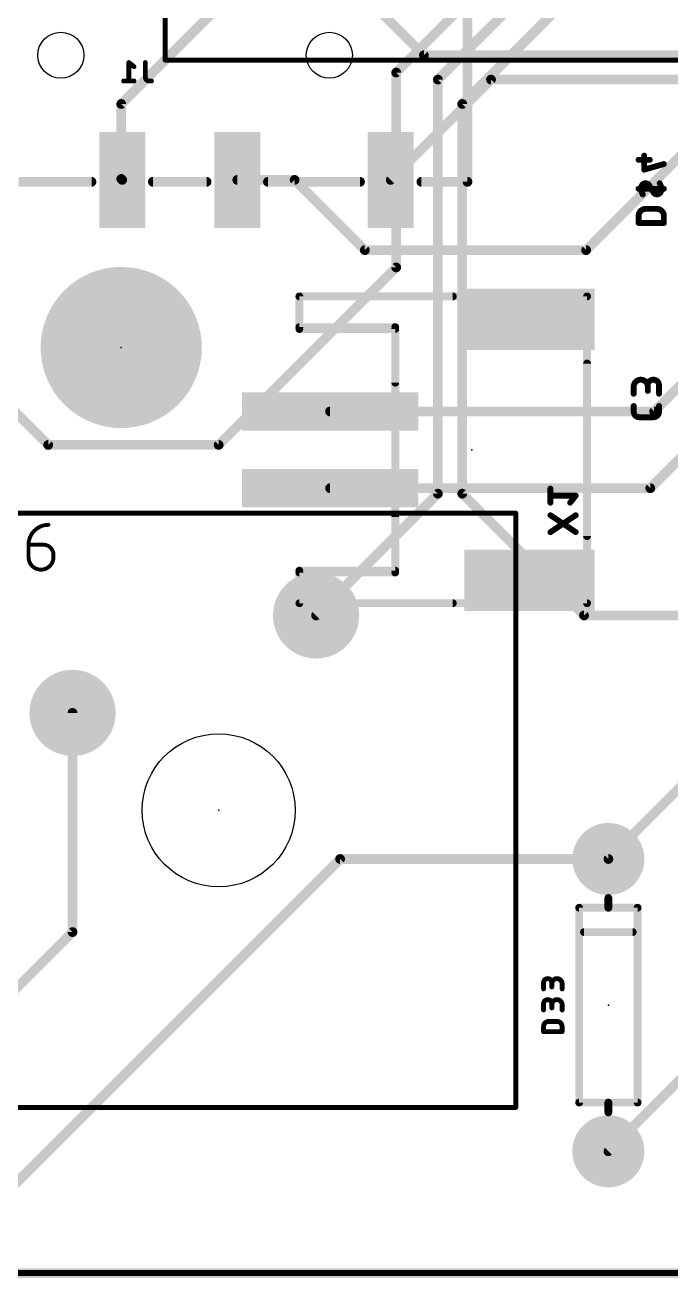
# Model space of a CAD drawing. Extents: x -145 to 0, y -20 to 96.
# Drawn here: x -118.71 to -101.87, y -19.81 to 12.85 of the extents above; entities that cross this region are included whole.
import ezdxf

# ---------------------------------------------------------------- set-up
doc = ezdxf.new("R2010")
doc.units = 0
for name, color, linetype in [('1', 12, 'CONTINUOUS'), ('16', 132, 'CONTINUOUS'), ('17', 110, 'CONTINUOUS'), ('20', 31, 'CONTINUOUS'), ('21', 41, 'CONTINUOUS'), ('22', 253, 'CONTINUOUS'), ('23', 53, 'CONTINUOUS'), ('24', 53, 'CONTINUOUS'), ('25', 253, 'CONTINUOUS'), ('26', 253, 'CONTINUOUS'), ('39', 12, 'CONTINUOUS'), ('40', 132, 'CONTINUOUS'), ('41', 12, 'CONTINUOUS'), ('42', 132, 'CONTINUOUS'), ('51', 253, 'CONTINUOUS'), ('52', 253, 'CONTINUOUS')]:
    doc.layers.add(name, color=color, linetype=linetype)

# ---------------------------------------------------------------- blocks, each defined once
blk = doc.blocks.new('ROUNDP')
at = {"const_width": 0.5}
blk.add_lwpolyline([(0, -0.25, 1), (0, 0.25, 1), (0, -0.25)], format="xyb", dxfattribs=at)
blk = doc.blocks.new('RECT')
blk.add_solid([(-0.5, -0.5), (0.5, -0.5), (-0.5, 0.5), (0.5, 0.5)])

msp = doc.modelspace()

# ---------------------------------------------------------------- linework, layer by layer
at = {"layer": '1', "const_width": 0.254}
for points in [[(-107.95, 11.43), (-104.14, 15.24)], [(-106.045, 14.605), (-109.037, 11.613)], [(-107.315, 10.795), (-103.505, 14.605)], [(-109.037, 11.613), (-109.037, 6.533)], [(-107.95, 0.635), (-107.95, 11.43)], [(-107.315, 0.635), (-107.315, 10.795)], [(-109.037, 6.533), (-113.665, 1.905)], [(-118.11, 1.905), (-119.38, 3.175)], [(-113.665, 1.905), (-118.11, 1.905)], [(-111.125, -2.54), (-107.95, 0.635)], [(-104.14, -2.54), (-107.315, 0.635)], [(-90.805, -2.54), (-104.14, -2.54)], [(-103.505, -8.89), (-97.79, -3.175)], [(-117.475, -10.795), (-117.475, -5.08)], [(-119.338, -17.7292), (-110.4988, -8.89)], [(-110.4988, -8.89), (-103.505, -8.89)], [(-103.505, -16.51), (-97.155, -10.16)], [(-123.19, -16.51), (-117.475, -10.795)], [(-144.78, -19.685), (-82.55, -19.685)]]:
    msp.add_lwpolyline(points, dxfattribs=at)
at = {"layer": '1', "const_width": 0.127}
for points in [[(-108.9735, 11.613, 1), (-109.1005, 11.613)], [(-109.0819, 11.6579, 1), (-108.9921, 11.5681)], [(-107.8865, 11.43, 1), (-108.0135, 11.43)], [(-107.9949, 11.4749, 1), (-107.9051, 11.3851)], [(-107.2515, 10.795, 1), (-107.3785, 10.795)], [(-107.3599, 10.8399, 1), (-107.2701, 10.7501)], [(-109.1005, 6.533, 1), (-108.9735, 6.533)], [(-108.9921, 6.4881, 1), (-109.0819, 6.5779)], [(-118.11, 1.9685, 1), (-118.11, 1.8415)], [(-118.1549, 1.8601, 1), (-118.0651, 1.9499)], [(-113.7099, 1.9499, 1), (-113.6201, 1.8601)], [(-113.665, 1.8415, 1), (-113.665, 1.9685)], [(-108.0135, 0.635, 1), (-107.8865, 0.635)], [(-107.9051, 0.5901, 1), (-107.9949, 0.6799)], [(-107.2701, 0.6799, 1), (-107.3599, 0.5901)], [(-107.3785, 0.635, 1), (-107.2515, 0.635)], [(-111.1699, -2.4951, 1), (-111.0801, -2.5849)], [(-104.14, -2.4765, 1), (-104.14, -2.6035)], [(-104.1849, -2.5849, 1), (-104.0951, -2.4951)], [(-117.4115, -5.08, 1), (-117.5385, -5.08)], [(-110.4988, -8.8265, 1), (-110.4988, -8.9535)], [(-110.4538, -8.9349, 1), (-110.5437, -8.8451)], [(-103.5499, -8.8451, 1), (-103.4601, -8.9349)], [(-103.505, -8.9535, 1), (-103.505, -8.8265)], [(-117.5385, -10.795, 1), (-117.4115, -10.795)], [(-117.4301, -10.8399, 1), (-117.5199, -10.7501)], [(-103.5499, -16.4651, 1), (-103.4601, -16.5549)]]:
    msp.add_lwpolyline(points, format="xyb", dxfattribs=at)
at = {"layer": '16', "const_width": 0.254}
for points in [[(-116.205, 10.795), (-113.192, 13.808)], [(-110.058, 13.808), (-108.315, 12.065)], [(-108.315, 12.065), (-98.8261, 12.065)], [(-109.18, 8.815), (-106.565, 11.43)], [(-106.565, 11.43), (-99.06, 11.43)], [(-116.205, 10.795), (-116.205, 8.84)], [(-104.085, 6.985), (-100.965, 10.105)], [(-116.205, 8.84), (-116.18, 8.815)], [(-113.18, 8.815), (-111.685, 8.815)], [(-111.685, 8.815), (-109.855, 6.985)], [(-109.855, 6.985), (-104.085, 6.985)], [(-100.965, 4.125), (-102.312, 2.778)], [(-102.312, 2.778), (-110.761, 2.778)], [(-100.965, 2.225), (-102.412, 0.778)], [(-102.412, 0.778), (-110.761, 0.778)], [(-144.78, -19.685), (-82.55, -19.685)]]:
    msp.add_lwpolyline(points, dxfattribs=at)
at = {"layer": '16', "const_width": 0.127}
for points in [[(-108.315, 12.1285, 1), (-108.315, 12.0015)], [(-108.3599, 12.0201, 1), (-108.2701, 12.1099)], [(-106.565, 11.4935, 1), (-106.565, 11.3665)], [(-106.5201, 11.3851, 1), (-106.6099, 11.4749)], [(-116.1415, 10.795, 1), (-116.2685, 10.795)], [(-116.2499, 10.8399, 1), (-116.1601, 10.7501)], [(-116.1601, 8.8849, 1), (-116.2499, 8.7951)], [(-116.2685, 8.84, 1), (-116.1415, 8.84)], [(-116.2249, 8.7701, 1), (-116.1351, 8.8599)], [(-113.18, 8.8785, 1), (-113.18, 8.7515)], [(-111.6401, 8.8599, 1), (-111.7299, 8.7701)], [(-111.685, 8.7515, 1), (-111.685, 8.8785)], [(-109.2249, 8.8599, 1), (-109.1351, 8.7701)], [(-109.855, 7.0485, 1), (-109.855, 6.9215)], [(-109.8999, 6.9401, 1), (-109.8101, 7.0299)], [(-104.1299, 7.0299, 1), (-104.0401, 6.9401)], [(-104.085, 6.9215, 1), (-104.085, 7.0485)], [(-110.761, 2.8415, 1), (-110.761, 2.7145)], [(-102.3569, 2.8229, 1), (-102.2671, 2.7331)], [(-102.312, 2.7145, 1), (-102.312, 2.8415)], [(-110.761, 0.8415, 1), (-110.761, 0.7145)], [(-102.4569, 0.8229, 1), (-102.3671, 0.7331)], [(-102.412, 0.7145, 1), (-102.412, 0.8415)]]:
    msp.add_lwpolyline(points, format="xyb", dxfattribs=at)
at = {"layer": '20'}
for centre, radius in [((-117.78, 12.065), 0.6), ((-110.78, 12.065), 0.6), ((-113.665, -7.62), 1.9939)]:
    msp.add_circle(centre, radius, dxfattribs=at)
at = {"layer": '21'}
for points, const_width in [([(-116.205, 2.445, 1), (-116.205, 6.445, 1), (-116.205, 2.445)], 0.2032), ([(-104.2162, -10.16, 1), (-104.3178, -10.16)], 0.1016), ([(-104.267, -10.1092, 1), (-104.267, -10.2108)], 0.1016), ([(-103.4542, -9.906, 1), (-103.5558, -9.906)], 0.1016), ([(-103.505, -10.1092, 1), (-103.505, -10.2108)], 0.1016), ([(-103.5558, -10.16, 1), (-103.4542, -10.16)], 0.1016), ([(-103.505, -10.2108, 1), (-103.505, -10.1092)], 0.1016), ([(-102.6922, -10.16, 1), (-102.7938, -10.16)], 0.1016), ([(-102.743, -10.2108, 1), (-102.743, -10.1092)], 0.1016), ([(-104.14, -10.7442, 1), (-104.14, -10.8458)], 0.1016), ([(-102.87, -10.8458, 1), (-102.87, -10.7442)], 0.1016), ([(-104.267, -15.1892, 1), (-104.267, -15.2908)], 0.1016), ([(-104.3178, -15.24, 1), (-104.2162, -15.24)], 0.1016), ([(-103.505, -15.1892, 1), (-103.505, -15.2908)], 0.1016), ([(-103.4542, -15.24, 1), (-103.5558, -15.24)], 0.1016), ([(-103.505, -15.2908, 1), (-103.505, -15.1892)], 0.1016), ([(-102.7938, -15.24, 1), (-102.6922, -15.24)], 0.1016), ([(-102.743, -15.2908, 1), (-102.743, -15.1892)], 0.1016), ([(-103.5558, -15.494, 1), (-103.4542, -15.494)], 0.1016)]:
    msp.add_lwpolyline(points, format="xyb", dxfattribs=dict(at, const_width=const_width))
for points, const_width in [([(-104.267, -15.24), (-104.267, -10.16)], 0.2032), ([(-104.267, -10.16), (-103.505, -10.16)], 0.2032), ([(-103.505, -10.16), (-103.505, -9.906)], 0.2032), ([(-103.505, -10.16), (-102.743, -10.16)], 0.2032), ([(-102.743, -10.16), (-102.743, -15.24)], 0.2032), ([(-104.14, -10.795), (-102.87, -10.795)], 0.2032), ([(-103.505, -15.24), (-104.267, -15.24)], 0.2032), ([(-102.743, -15.24), (-103.505, -15.24)], 0.2032), ([(-103.505, -15.24), (-103.505, -15.494)], 0.2032), ([(-82.55, -19.685), (-144.78, -19.685)], 0.1524)]:
    msp.add_lwpolyline(points, dxfattribs=dict(at, const_width=const_width))
at = {"layer": '22'}
for points, const_width in [([(-107.18, 8.765), (-107.18, 15.365)], 0.254), ([(-118.88, 8.765), (-116.98, 8.765)], 0.254), ([(-115.38, 8.765), (-113.98, 8.765)], 0.254), ([(-112.38, 8.765), (-109.98, 8.765)], 0.254), ([(-107.18, 8.765), (-108.38, 8.765)], 0.254), ([(-107.561, 5.778), (-111.561, 5.778)], 0.2032), ([(-111.561, 5.778), (-111.561, 4.928)], 0.2032), ([(-111.561, 4.928), (-109.061, 4.928)], 0.2032), ([(-109.061, 4.928), (-109.061, 3.528)], 0.2032), ([(-104.061, -0.472), (-104.061, 4.028)], 0.2032), ([(-109.061, 0.028), (-109.061, -1.372)], 0.2032), ([(-109.061, -1.372), (-111.561, -1.372)], 0.2032), ([(-111.561, -1.372), (-111.561, -2.222)], 0.2032), ([(-111.561, -2.222), (-107.561, -2.222)], 0.2032)]:
    msp.add_lwpolyline(points, dxfattribs=dict(at, const_width=const_width))
for points, const_width in [([(-116.98, 8.7015, 1), (-116.98, 8.8285)], 0.127), ([(-115.38, 8.8285, 1), (-115.38, 8.7015)], 0.127), ([(-113.98, 8.7015, 1), (-113.98, 8.8285)], 0.127), ([(-112.38, 8.8285, 1), (-112.38, 8.7015)], 0.127), ([(-109.98, 8.7015, 1), (-109.98, 8.8285)], 0.127), ([(-108.38, 8.8285, 1), (-108.38, 8.7015)], 0.127), ([(-107.2435, 8.765, 1), (-107.1165, 8.765)], 0.127), ([(-107.18, 8.7015, 1), (-107.18, 8.8285)], 0.127), ([(-111.561, 5.8288, 1), (-111.561, 5.7272)], 0.1016), ([(-111.5102, 5.778, 1), (-111.6118, 5.778)], 0.1016), ([(-107.561, 5.7272, 1), (-107.561, 5.8288)], 0.1016), ([(-111.561, 4.9788, 1), (-111.561, 4.8772)], 0.1016), ([(-111.6118, 4.928, 1), (-111.5102, 4.928)], 0.1016), ([(-109.0102, 4.928, 1), (-109.1118, 4.928)], 0.1016), ([(-109.061, 4.8772, 1), (-109.061, 4.9788)], 0.1016), ([(-104.0102, 4.028, 1), (-104.1118, 4.028)], 0.1016), ([(-109.1118, 3.528, 1), (-109.0102, 3.528)], 0.1016), ([(-109.0102, 0.028, 1), (-109.1118, 0.028)], 0.1016), ([(-104.1118, -0.472, 1), (-104.0102, -0.472)], 0.1016), ([(-111.561, -1.3212, 1), (-111.561, -1.4228)], 0.1016), ([(-111.5102, -1.372, 1), (-111.6118, -1.372)], 0.1016), ([(-109.061, -1.4228, 1), (-109.061, -1.3212)], 0.1016), ([(-109.1118, -1.372, 1), (-109.0102, -1.372)], 0.1016), ([(-111.561, -2.1712, 1), (-111.561, -2.2728)], 0.1016), ([(-111.6118, -2.222, 1), (-111.5102, -2.222)], 0.1016), ([(-107.561, -2.2728, 1), (-107.561, -2.1712)], 0.1016)]:
    msp.add_lwpolyline(points, format="xyb", dxfattribs=dict(at, const_width=const_width))
at = {"layer": '23'}
for p in [(-116.205, 4.445), (-113.665, -7.62), (-103.505, -12.7)]:
    msp.add_point(p, dxfattribs=at)
at = {"layer": '24'}
msp.add_point((-107.061, 1.778), dxfattribs=at)
at = {"layer": '25'}
for points, const_width in [([(-118.103, -0.1778, 0.4142), (-118.6222, -0.6971)], 0.1016), ([(-118.103, -0.2032, 1), (-118.103, -0.1524)], 0.0508), ([(-118.6222, -0.6717, 1), (-118.6222, -0.7225)], 0.0508), ([(-118.5968, -0.6971, 1), (-118.6476, -0.6971)], 0.0508), ([(-117.9731, -0.9567, 0.4142), (-118.2328, -0.6971)], 0.1016), ([(-118.2328, -0.6717, 1), (-118.2328, -0.7225)], 0.0508), ([(-118.2328, -0.7225, 1), (-118.2328, -0.6717)], 0.0508), ([(-118.6476, -0.6971, 1), (-118.5968, -0.6971)], 0.0508), ([(-118.6222, -1.0216, 1), (-117.9731, -1.0216)], 0.1016), ([(-118.5968, -1.0216, 1), (-118.6476, -1.0216)], 0.0508), ([(-117.9477, -0.9567, 1), (-117.9985, -0.9567)], 0.0508), ([(-117.9985, -0.9567, 1), (-117.9477, -0.9567)], 0.0508), ([(-117.9477, -1.0216, 1), (-117.9985, -1.0216)], 0.0508), ([(-118.6476, -1.0216, 1), (-118.5968, -1.0216)], 0.0508), ([(-117.9985, -1.0216, 1), (-117.9477, -1.0216)], 0.0508), ([(-104.9796, -12.1154, 1), (-105.1941, -12.1154)], 0.127), ([(-105.1624, -12.1154, 1), (-105.2259, -12.1154)], 0.0635), ([(-105.2259, -12.1154, 1), (-105.1624, -12.1154)], 0.0635), ([(-104.7115, -12.1422, 1), (-104.9796, -12.1422)], 0.127), ([(-104.9479, -12.1154, 1), (-105.0114, -12.1154)], 0.0635), ([(-105.0114, -12.1154, 1), (-104.9479, -12.1154)], 0.0635), ([(-104.6797, -12.1422, 1), (-104.7433, -12.1422)], 0.0635), ([(-105.2259, -12.2763, 1), (-105.1624, -12.2763)], 0.0635), ([(-105.0114, -12.1422, 1), (-104.9479, -12.1422)], 0.0635), ([(-105.0114, -12.2227, 1), (-104.9479, -12.2227)], 0.0635), ([(-104.7433, -12.1422, 1), (-104.6797, -12.1422)], 0.0635), ([(-104.7433, -12.2763, 1), (-104.6797, -12.2763)], 0.0635), ([(-104.9796, -12.664, 1), (-105.1941, -12.664)], 0.127), ([(-105.1624, -12.664, 1), (-105.2259, -12.664)], 0.0635), ([(-105.2259, -12.664, 1), (-105.1624, -12.664)], 0.0635), ([(-104.7115, -12.6909, 1), (-104.9796, -12.6909)], 0.127), ([(-104.9479, -12.664, 1), (-105.0114, -12.664)], 0.0635), ([(-105.0114, -12.664, 1), (-104.9479, -12.664)], 0.0635), ([(-105.0114, -12.6909, 1), (-104.9479, -12.6909)], 0.0635), ([(-104.6797, -12.6909, 1), (-104.7433, -12.6909)], 0.0635), ([(-104.7433, -12.6909, 1), (-104.6797, -12.6909)], 0.0635), ([(-105.2259, -12.8249, 1), (-105.1624, -12.8249)], 0.0635), ([(-105.06, -13.1237, 0.4142), (-105.1941, -13.2578)], 0.127), ([(-105.06, -13.092, 1), (-105.06, -13.1555)], 0.0635), ([(-105.06, -13.1555, 1), (-105.06, -13.092)], 0.0635), ([(-105.0114, -12.7713, 1), (-104.9479, -12.7713)], 0.0635), ([(-104.7115, -13.2578, 0.4142), (-104.8456, -13.1237)], 0.127), ([(-104.8456, -13.092, 1), (-104.8456, -13.1555)], 0.0635), ([(-104.8456, -13.1555, 1), (-104.8456, -13.092)], 0.0635), ([(-104.7433, -12.8249, 1), (-104.6797, -12.8249)], 0.0635), ([(-105.1624, -13.2578, 1), (-105.2259, -13.2578)], 0.0635), ([(-105.2259, -13.2578, 1), (-105.1624, -13.2578)], 0.0635), ([(-105.1941, -13.3601, 1), (-105.1941, -13.4236)], 0.0635), ([(-105.2259, -13.3918, 1), (-105.1624, -13.3918)], 0.0635), ([(-104.6797, -13.2578, 1), (-104.7433, -13.2578)], 0.0635), ([(-104.7433, -13.3918, 1), (-104.6797, -13.3918)], 0.0635), ([(-104.7432, -13.2578, 1), (-104.6797, -13.2578)], 0.0635), ([(-104.7115, -13.4236, 1), (-104.7115, -13.3601)], 0.0635)]:
    msp.add_lwpolyline(points, format="xyb", dxfattribs=dict(at, const_width=const_width))
for points, const_width in [([(-118.6222, -0.6971), (-118.2328, -0.6971)], 0.1016), ([(-118.6222, -1.0216), (-118.6222, -0.6971)], 0.1016), ([(-117.9731, -0.9567), (-117.9731, -1.0216)], 0.1016), ([(-105.1941, -12.2763), (-105.1941, -12.1154)], 0.127), ([(-104.9796, -12.1154), (-104.9796, -12.2227)], 0.127), ([(-104.7115, -12.2763), (-104.7115, -12.1422)], 0.127), ([(-105.1941, -12.8249), (-105.1941, -12.664)], 0.127), ([(-104.9796, -12.664), (-104.9796, -12.7713)], 0.127), ([(-104.7115, -12.8249), (-104.7115, -12.6909)], 0.127), ([(-105.06, -13.1237), (-104.8456, -13.1237)], 0.127), ([(-105.1941, -13.3918), (-105.1941, -13.2578)], 0.127), ([(-104.7115, -13.3918), (-105.1941, -13.3918)], 0.127), ([(-104.7115, -13.2578), (-104.7115, -13.3918)], 0.127)]:
    msp.add_lwpolyline(points, dxfattribs=dict(at, const_width=const_width))
at = {"layer": '26'}
for points, const_width in [([(-115.9876, 11.8993, 1), (-116.0273, 11.8497)], 0.0635), ([(-115.9757, 11.8745, 1), (-116.0392, 11.8745)], 0.0635), ([(-115.8932, 11.7425, 1), (-115.8536, 11.792)], 0.0635), ([(-115.5468, 11.8745, 1), (-115.6103, 11.8745)], 0.0635), ([(-116.1415, 11.4237, 1), (-116.1415, 11.3601)], 0.0635), ([(-115.8734, 11.3601, 1), (-115.8734, 11.4237)], 0.0635), ([(-115.5786, 11.4991, 0.4142), (-115.4714, 11.3919)], 0.127), ([(-115.5468, 11.4991, 1), (-115.6103, 11.4991)], 0.0635), ([(-115.6103, 11.4991, 1), (-115.5468, 11.4991)], 0.0635), ([(-115.4714, 11.4237, 1), (-115.4714, 11.3601)], 0.0635), ([(-115.4714, 11.3601, 1), (-115.4714, 11.4237)], 0.0635), ([(-115.4177, 11.3601, 1), (-115.4177, 11.4237)], 0.0635), ([(-116.0392, 11.3919, 1), (-115.9757, 11.3919)], 0.0635), ([(-102.5327, 9.4488, 1), (-102.6089, 9.4488)], 0.0762), ([(-102.7176, 9.3768, 1), (-102.7176, 9.3006)], 0.0762), ([(-102.5813, 9.1185, 1), (-102.5604, 9.0453)], 0.0762), ([(-102.4241, 9.3006, 1), (-102.4241, 9.3768)], 0.0762), ([(-102.0467, 9.192, 1), (-102.0677, 9.2653)], 0.0762), ([(-102.6089, 9.0819, 1), (-102.5327, 9.0819)], 0.0762), ([(-102.7176, 8.6207, 1), (-102.7176, 8.5445)], 0.0762), ([(-102.6442, 8.6376, 0.1823), (-102.6075, 8.4359)], 0.1524), ([(-102.4424, 8.6743, 0.6917), (-102.6442, 8.6376)], 0.1524), ([(-102.6817, 8.6445, 1), (-102.6067, 8.6308)], 0.0762), ([(-102.6067, 8.6308, 1), (-102.6817, 8.6445)], 0.0762), ([(-102.6402, 8.4162, 1), (-102.5749, 8.4555)], 0.0762), ([(-102.4098, 8.6939, 1), (-102.4751, 8.6547)], 0.0762), ([(-102.4751, 8.6547, 1), (-102.4098, 8.6939)], 0.0762), ([(-102.3547, 8.6022, 1), (-102.4201, 8.563)], 0.0762), ([(-102.4201, 8.563, 1), (-102.3547, 8.6022)], 0.0762), ([(-102.3324, 8.4909, 0.6917), (-102.1306, 8.5276)], 0.1524), ([(-102.2997, 8.5105, 1), (-102.365, 8.4713)], 0.0762), ([(-102.365, 8.4713, 1), (-102.2997, 8.5105)], 0.0762), ([(-102.1306, 8.5276, 0.1823), (-102.1673, 8.7294)], 0.1524), ([(-102.1346, 8.749, 1), (-102.1999, 8.7098)], 0.0762), ([(-102.1681, 8.5344, 1), (-102.0931, 8.5207)], 0.0762), ([(-102.0931, 8.5207, 1), (-102.1681, 8.5344)], 0.0762), ([(-102.0572, 8.5445, 1), (-102.0572, 8.6207)], 0.0762), ([(-102.5342, 8.0589, 0.4142), (-102.7176, 7.8755)], 0.1524), ([(-102.6795, 7.8755, 1), (-102.7557, 7.8755)], 0.0762), ([(-102.7557, 7.8755, 1), (-102.6795, 7.8755)], 0.0762), ([(-102.5342, 8.097, 1), (-102.5342, 8.0208)], 0.0762), ([(-102.5342, 8.0208, 1), (-102.5342, 8.097)], 0.0762), ([(-102.0572, 7.8755, 0.4142), (-102.2406, 8.0589)], 0.1524), ([(-102.2406, 8.097, 1), (-102.2406, 8.0208)], 0.0762), ([(-102.2406, 8.0208, 1), (-102.2406, 8.097)], 0.0762), ([(-102.0191, 7.8755, 1), (-102.0953, 7.8755)], 0.0762), ([(-102.0953, 7.8755, 1), (-102.0191, 7.8755)], 0.0762), ([(-102.7176, 7.7301, 1), (-102.7176, 7.6539)], 0.0762), ([(-102.7557, 7.692, 1), (-102.6795, 7.692)], 0.0762), ([(-102.0953, 7.692, 1), (-102.0191, 7.692)], 0.0762), ([(-102.0572, 7.6539, 1), (-102.0572, 7.7301)], 0.0762), ([(-102.4777, 3.4234, 1), (-102.8446, 3.4234)], 0.1524), ([(-102.1842, 3.46, 1), (-102.4777, 3.46)], 0.1524), ([(-102.8065, 3.4234, 1), (-102.8827, 3.4234)], 0.0762), ([(-102.8827, 3.4234, 1), (-102.8065, 3.4234)], 0.0762), ([(-102.8827, 3.2399, 1), (-102.8065, 3.2399)], 0.0762), ([(-102.4396, 3.46, 1), (-102.5158, 3.46)], 0.0762), ([(-102.5158, 3.46, 1), (-102.4396, 3.46)], 0.0762), ([(-102.5158, 3.4234, 1), (-102.4396, 3.4234)], 0.0762), ([(-102.5158, 3.3133, 1), (-102.4396, 3.3133)], 0.0762), ([(-102.1461, 3.46, 1), (-102.2223, 3.46)], 0.0762), ([(-102.2223, 3.46, 1), (-102.1461, 3.46)], 0.0762), ([(-102.2223, 3.2399, 1), (-102.1461, 3.2399)], 0.0762), ([(-102.8065, 2.9203, 1), (-102.8827, 2.9203)], 0.0762), ([(-102.1461, 2.9203, 1), (-102.2223, 2.9203)], 0.0762), ([(-102.8446, 2.7735, 0.4142), (-102.6978, 2.6268)], 0.1524), ([(-102.8065, 2.7735, 1), (-102.8827, 2.7735)], 0.0762), ([(-102.8827, 2.7735, 1), (-102.8065, 2.7735)], 0.0762), ([(-102.6978, 2.6649, 1), (-102.6978, 2.5887)], 0.0762), ([(-102.6978, 2.5887, 1), (-102.6978, 2.6649)], 0.0762), ([(-102.331, 2.6268, 0.4142), (-102.1842, 2.7735)], 0.1524), ([(-102.331, 2.6649, 1), (-102.331, 2.5887)], 0.0762), ([(-102.331, 2.5887, 1), (-102.331, 2.6649)], 0.0762), ([(-102.1461, 2.7735, 1), (-102.2223, 2.7735)], 0.0762), ([(-102.2223, 2.7735, 1), (-102.1461, 2.7735)], 0.0762), ([(-104.9782, 0.7668, 1), (-105.0544, 0.7668)], 0.0762), ([(-105.0163, 0.6215, 1), (-105.0163, 0.5453)], 0.0762), ([(-104.3261, 0.5595, 1), (-104.3857, 0.6072)], 0.0762), ([(-104.3559, 0.5453, 1), (-104.3559, 0.6215)], 0.0762), ([(-105.0544, 0.3999, 1), (-104.9782, 0.3999)], 0.0762), ([(-104.5324, 0.4237, 1), (-104.4729, 0.3761)], 0.0762), ([(-104.9952, 0.1037, 1), (-105.0374, 0.0403)], 0.0762), ([(-104.3348, 0.0403, 1), (-104.377, 0.1037)], 0.0762), ([(-105.0374, -0.3366, 1), (-104.9952, -0.4)], 0.0762), ([(-104.377, -0.4, 1), (-104.3348, -0.3366)], 0.0762)]:
    msp.add_lwpolyline(points, format="xyb", dxfattribs=dict(at, const_width=const_width))
for points, const_width in [([(-115.8734, 11.7673), (-116.0074, 11.8745)], 0.127), ([(-116.0074, 11.8745), (-116.0074, 11.3919)], 0.127), ([(-115.5786, 11.8745), (-115.5786, 11.4991)], 0.127), ([(-115.8734, 11.3919), (-116.1415, 11.3919)], 0.127), ([(-115.4714, 11.3919), (-115.4177, 11.3919)], 0.127), ([(-102.5708, 9.0819), (-102.5708, 9.4488)], 0.1524), ([(-102.4241, 9.3387), (-102.7176, 9.3387)], 0.1524), ([(-102.0572, 9.2287), (-102.5708, 9.0819)], 0.1524), ([(-102.7176, 8.5826), (-102.0572, 8.5826)], 0.1524), ([(-102.3874, 8.5826), (-102.4424, 8.6743)], 0.1524), ([(-102.3874, 8.5826), (-102.3324, 8.4909)], 0.1524), ([(-102.7176, 7.8755), (-102.7176, 7.692)], 0.1524), ([(-102.2406, 8.0589), (-102.5342, 8.0589)], 0.1524), ([(-102.0572, 7.692), (-102.0572, 7.8755)], 0.1524), ([(-102.7176, 7.692), (-102.0572, 7.692)], 0.1524), ([(-102.8446, 3.2399), (-102.8446, 3.4234)], 0.1524), ([(-102.4777, 3.46), (-102.4777, 3.3133)], 0.1524), ([(-102.1842, 3.2399), (-102.1842, 3.46)], 0.1524), ([(-102.8446, 2.9203), (-102.8446, 2.7735)], 0.1524), ([(-102.1842, 2.7735), (-102.1842, 2.9203)], 0.1524), ([(-102.6978, 2.6268), (-102.331, 2.6268)], 0.1524), ([(-105.0163, 0.3999), (-105.0163, 0.7668)], 0.1524), ([(-104.3559, 0.5834), (-105.0163, 0.5834)], 0.1524), ([(-104.5027, 0.3999), (-104.3559, 0.5834)], 0.1524), ([(-105.0163, -0.3683), (-104.3559, 0.072)], 0.1524), ([(-104.3559, -0.3683), (-105.0163, 0.072)], 0.1524)]:
    msp.add_lwpolyline(points, dxfattribs=dict(at, const_width=const_width))
at = {"layer": '39', "const_width": 2.032}
msp.add_lwpolyline([(-116.205, 3.445, 1), (-116.205, 5.445, 1), (-116.205, 3.445)], format="xyb", dxfattribs=at)
at = {"layer": '40', "const_width": 2.032}
msp.add_lwpolyline([(-116.205, 3.445, 1), (-116.205, 5.445, 1), (-116.205, 3.445)], format="xyb", dxfattribs=at)
at = {"layer": '41', "const_width": 2.032}
msp.add_lwpolyline([(-116.205, 3.445, 1), (-116.205, 5.445, 1), (-116.205, 3.445)], format="xyb", dxfattribs=at)
at = {"layer": '42', "const_width": 2.032}
msp.add_lwpolyline([(-116.205, 3.445, 1), (-116.205, 5.445, 1), (-116.205, 3.445)], format="xyb", dxfattribs=at)
at = {"layer": '51', "const_width": 0.127}
for points in [[(-115.062, 11.938), (-115.062, 27.432)], [(-99.568, 11.938), (-115.062, 11.938)], [(-121.412, 0.127), (-105.918, 0.127)], [(-105.918, 0.127), (-105.918, -15.367)], [(-105.918, -15.367), (-121.412, -15.367)]]:
    msp.add_lwpolyline(points, dxfattribs=at)
at = {"layer": '51', "const_width": 0.0635}
for points in [[(-115.0938, 11.938, 1), (-115.0303, 11.938)], [(-115.062, 11.9698, 1), (-115.062, 11.9063)], [(-105.8863, 0.127, 1), (-105.9498, 0.127)], [(-105.918, 0.0953, 1), (-105.918, 0.1588)], [(-105.9498, -15.367, 1), (-105.8863, -15.367)], [(-105.918, -15.3988, 1), (-105.918, -15.3353)]]:
    msp.add_lwpolyline(points, format="xyb", dxfattribs=at)
at = {"layer": '52', "const_width": 0.2032}
for points in [[(-104.061, 5.778), (-111.561, 5.778)], [(-111.561, 5.778), (-111.561, 4.978)], [(-104.061, -2.222), (-104.061, 5.778)], [(-111.561, 4.978), (-109.061, 4.978)], [(-109.061, 4.978), (-109.061, -1.422)], [(-109.061, -1.422), (-111.561, -1.422)], [(-111.561, -1.422), (-111.561, -2.222)], [(-111.561, -2.222), (-104.061, -2.222)]]:
    msp.add_lwpolyline(points, dxfattribs=at)
at = {"layer": '52', "const_width": 0.1016}
for points in [[(-111.561, 5.8288, 1), (-111.561, 5.7272)], [(-111.5102, 5.778, 1), (-111.6118, 5.778)], [(-104.0102, 5.778, 1), (-104.1118, 5.778)], [(-104.061, 5.7272, 1), (-104.061, 5.8288)], [(-111.561, 5.0288, 1), (-111.561, 4.9272)], [(-111.6118, 4.978, 1), (-111.5102, 4.978)], [(-109.0102, 4.978, 1), (-109.1118, 4.978)], [(-109.061, 4.9272, 1), (-109.061, 5.0288)], [(-111.561, -1.3712, 1), (-111.561, -1.4728)], [(-111.5102, -1.422, 1), (-111.6118, -1.422)], [(-109.1118, -1.422, 1), (-109.0102, -1.422)], [(-109.061, -1.4728, 1), (-109.061, -1.3712)], [(-111.561, -2.1712, 1), (-111.561, -2.2728)], [(-111.6118, -2.222, 1), (-111.5102, -2.222)], [(-104.1118, -2.222, 1), (-104.0102, -2.222)], [(-104.061, -2.2728, 1), (-104.061, -2.1712)]]:
    msp.add_lwpolyline(points, format="xyb", dxfattribs=at)

# ---------------------------------------------------------------- block references
at = {"layer": '16', "xscale": 1.2, "yscale": 2.5, "rotation": 180}
msp.add_blockref('RECT', (-116.18, 8.815), dxfattribs=at)
at = {"layer": '16'}
for p, xscale, yscale in [((-113.18, 8.815), 1.2, 2.5), ((-109.18, 8.815), 1.2, 2.5), ((-105.561, 5.178), 3.4, 1.6), ((-105.561, -1.622), 3.4, 1.6)]:
    msp.add_blockref('RECT', p, dxfattribs=dict(at, xscale=xscale, yscale=yscale))
at = {"layer": '16', "yscale": 4.6, "rotation": 90}
for p in [(-110.761, 2.778), (-110.761, 0.778)]:
    msp.add_blockref('RECT', p, dxfattribs=at)
at = {"layer": '17'}
for p, xscale, yscale in [((-116.205, 4.445), 3.516, 3.516), ((-116.205, 4.445), 3.516, 3.516), ((-111.125, -2.54), 2.2479, 2.2479), ((-111.125, -2.54), 2.2479, 2.2479), ((-117.475, -5.08), 2.2479, 2.2479), ((-117.475, -5.08), 2.2479, 2.2479)]:
    msp.add_blockref('ROUNDP', p, dxfattribs=dict(at, xscale=xscale, yscale=yscale))
at = {"layer": '17', "xscale": 1.8796, "yscale": 1.8796, "rotation": 90}
for p in [(-103.505, -8.89), (-103.505, -8.89), (-103.505, -16.51), (-103.505, -16.51)]:
    msp.add_blockref('ROUNDP', p, dxfattribs=at)

doc.saveas('drawing.dxf')
